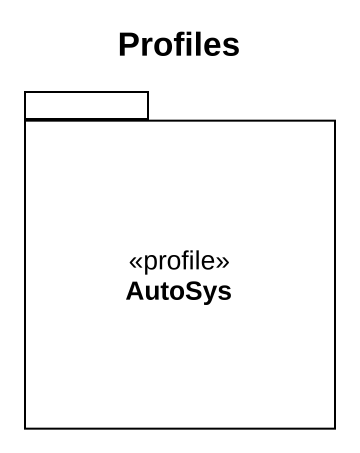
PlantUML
@startuml
title Profiles
package AutoSys <<profile>> {
}
@enduml
